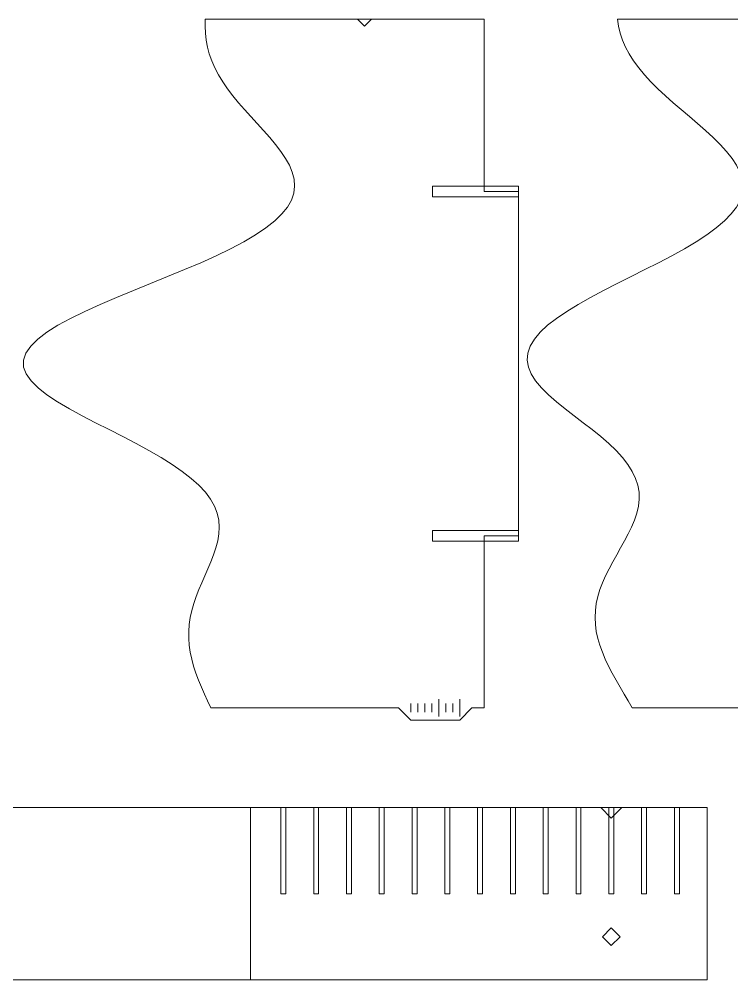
# Model space of a CAD drawing. Header units: centimetres. Extents: x -33.9 to 33.6, y -17.5 to 16.6.
# Drawn here: x -23.8 to -11.31, y -0.37 to 16.47 of the extents above; entities that cross this region are included whole.
import ezdxf

# ---------------------------------------------------------------- set-up
doc = ezdxf.new("R2010")
doc.units = ezdxf.units.CM
doc.header["$MEASUREMENT"] = 0
for name, color, linetype in [('1S', 7, 'Continuous'), ('2C', 7, 'Continuous'), ('3C', 7, 'Continuous'), ('Layer 1', 7, 'Continuous')]:
    doc.layers.add(name, color=color, linetype=linetype)

msp = doc.modelspace()

# ---------------------------------------------------------------- linework, layer by layer
at = {"layer": '1S', "color": 1, "lineweight": 5}
for points in [[(-16.44592, 4.24163), (-16.44592, 4.24163), (-16.44592, 4.54832), (-16.44592, 4.54832)], [(-16.07787, 4.24163), (-16.07787, 4.24163), (-16.07787, 4.54832), (-16.07787, 4.54832)], [(-16.93665, 4.31829), (-16.93665, 4.31829), (-16.93665, 4.47166), (-16.93665, 4.47166)], [(-16.81397, 4.31829), (-16.81397, 4.31829), (-16.81397, 4.47166), (-16.81397, 4.47166)], [(-16.69128, 4.31829), (-16.69128, 4.31829), (-16.69128, 4.47166), (-16.69128, 4.47166)], [(-16.5686, 4.31829), (-16.5686, 4.31829), (-16.5686, 4.47166), (-16.5686, 4.47166)], [(-16.32324, 4.31829), (-16.32324, 4.31829), (-16.32324, 4.47166), (-16.32324, 4.47166)], [(-16.20056, 4.31829), (-16.20056, 4.31829), (-16.20056, 4.47166), (-16.20056, 4.47166)]]:
    msp.add_open_spline(points, degree=3, dxfattribs=at)
at = {"layer": '2C', "color": 1, "lineweight": 5}
for points, knots in [([(-17.8692, 16.46997), (-17.8692, 16.46997), (-17.74652, 16.34727), (-17.74652, 16.34727), (-17.74652, 16.34727), (-17.74652, 16.34727), (-17.62384, 16.46997), (-17.62384, 16.46997), (-17.62384, 16.46997), (-17.62384, 16.46997), (-17.8692, 16.46997), (-17.8692, 16.46997)], [0, 0, 0, 0, 0.33333333, 0.33333333, 0.33333333, 0.33333333, 0.66666667, 0.66666667, 0.66666667, 0.66666667, 1, 1, 1, 1]), ([(-15.04474, 13.35843), (-15.04474, 13.35843), (-15.04474, 13.54399), (-15.04474, 13.54399), (-15.04474, 13.54399), (-15.04474, 13.54399), (-16.55411, 13.54399), (-16.55411, 13.54399), (-16.55411, 13.54399), (-16.55411, 13.54399), (-16.55411, 13.35843), (-16.55411, 13.35843), (-16.55411, 13.35843), (-16.55411, 13.35843), (-15.04474, 13.35843), (-15.04474, 13.35843)], [0, 0, 0, 0, 0.25, 0.25, 0.25, 0.25, 0.5, 0.5, 0.5, 0.5, 0.75, 0.75, 0.75, 0.75, 1, 1, 1, 1]), ([(-15.04474, 7.32094), (-15.04474, 7.32094), (-15.04474, 7.5065), (-15.04474, 7.5065), (-15.04474, 7.5065), (-15.04474, 7.5065), (-16.55411, 7.5065), (-16.55411, 7.5065), (-16.55411, 7.5065), (-16.55411, 7.5065), (-16.55411, 7.32094), (-16.55411, 7.32094), (-16.55411, 7.32094), (-16.55411, 7.32094), (-15.04474, 7.32094), (-15.04474, 7.32094)], [0, 0, 0, 0, 0.25, 0.25, 0.25, 0.25, 0.5, 0.5, 0.5, 0.5, 0.75, 0.75, 0.75, 0.75, 1, 1, 1, 1])]:
    msp.add_open_spline(points, degree=3, knots=knots, dxfattribs=at)
at = {"layer": '3C', "color": 1, "lineweight": 5}
for points in [[(-17.15134, 4.39497), (-17.15134, 4.39497), (-16.93665, 4.18027), (-16.93665, 4.18027), (-16.93665, 4.18027), (-16.93665, 4.18027), (-16.07787, 4.18027), (-16.07787, 4.18027), (-16.07787, 4.18027), (-16.07787, 4.18027), (-15.86318, 4.39497), (-15.86318, 4.39497), (-15.86318, 4.39497), (-15.86318, 4.39497), (-15.64849, 4.39497), (-15.64849, 4.39497), (-15.64849, 4.39497), (-15.64849, 4.39497), (-15.64849, 7.41371), (-15.64849, 7.41371), (-15.64849, 7.41371), (-15.64849, 7.41371), (-15.04474, 7.41371), (-15.04474, 7.41371), (-15.04474, 7.41371), (-15.04474, 7.41371), (-15.04474, 13.45121), (-15.04474, 13.45121), (-15.04474, 13.45121), (-15.04474, 13.45121), (-15.64849, 13.45121), (-15.64849, 13.45121), (-15.64849, 13.45121), (-15.64849, 13.45121), (-15.64849, 16.46997), (-15.64849, 16.46997), (-15.64849, 16.46997), (-15.64849, 16.46997), (-20.53833, 16.46997), (-20.53833, 16.46997), (-20.53833, 16.46997), (-20.53833, 16.46997), (-20.54155, 16.348), (-20.54155, 16.348), (-20.54155, 16.348), (-20.54155, 16.348), (-20.53702, 16.22601), (-20.53702, 16.22601), (-20.53702, 16.22601), (-20.53702, 16.22601), (-20.52381, 16.10404), (-20.52381, 16.10404), (-20.52381, 16.10404), (-20.52381, 16.10404), (-20.50115, 15.98208), (-20.50115, 15.98208), (-20.50115, 15.98208), (-20.50115, 15.98208), (-20.46839, 15.86012), (-20.46839, 15.86012), (-20.46839, 15.86012), (-20.46839, 15.86012), (-20.42515, 15.73814), (-20.42515, 15.73814), (-20.42515, 15.73814), (-20.42515, 15.73814), (-20.37126, 15.61617), (-20.37126, 15.61617), (-20.37126, 15.61617), (-20.37126, 15.61617), (-20.3068, 15.4942), (-20.3068, 15.4942), (-20.3068, 15.4942), (-20.3068, 15.4942), (-20.23216, 15.37223), (-20.23216, 15.37223), (-20.23216, 15.37223), (-20.23216, 15.37223), (-20.14798, 15.25026), (-20.14798, 15.25026), (-20.14798, 15.25026), (-20.14798, 15.25026), (-20.05522, 15.12829), (-20.05522, 15.12829), (-20.05522, 15.12829), (-20.05522, 15.12829), (-19.95515, 15.00632), (-19.95515, 15.00632), (-19.95515, 15.00632), (-19.95515, 15.00632), (-19.84934, 14.88435), (-19.84934, 14.88435), (-19.84934, 14.88435), (-19.84934, 14.88435), (-19.73962, 14.76238), (-19.73962, 14.76238), (-19.73962, 14.76238), (-19.73962, 14.76238), (-19.62809, 14.64041), (-19.62809, 14.64041), (-19.62809, 14.64041), (-19.62809, 14.64041), (-19.51711, 14.51844), (-19.51711, 14.51844), (-19.51711, 14.51844), (-19.51711, 14.51844), (-19.40921, 14.39647), (-19.40921, 14.39647), (-19.40921, 14.39647), (-19.40921, 14.39647), (-19.3071, 14.2745), (-19.3071, 14.2745), (-19.3071, 14.2745), (-19.3071, 14.2745), (-19.21358, 14.15253), (-19.21358, 14.15253), (-19.21358, 14.15253), (-19.21358, 14.15253), (-19.13151, 14.03056), (-19.13151, 14.03056), (-19.13151, 14.03056), (-19.13151, 14.03056), (-19.06373, 13.9086), (-19.06373, 13.9086), (-19.06373, 13.9086), (-19.06373, 13.9086), (-19.013, 13.78663), (-19.013, 13.78663), (-19.013, 13.78663), (-19.013, 13.78663), (-18.98197, 13.66466), (-18.98197, 13.66466), (-18.98197, 13.66466), (-18.98197, 13.66466), (-18.97304, 13.54269), (-18.97304, 13.54269), (-18.97304, 13.54269), (-18.97304, 13.54269), (-18.98831, 13.42072), (-18.98831, 13.42072), (-18.98831, 13.42072), (-18.98831, 13.42072), (-19.02958, 13.29875), (-19.02958, 13.29875), (-19.02958, 13.29875), (-19.02958, 13.29875), (-19.09822, 13.17678), (-19.09822, 13.17678), (-19.09822, 13.17678), (-19.09822, 13.17678), (-19.19507, 13.05481), (-19.19507, 13.05481), (-19.19507, 13.05481), (-19.19507, 13.05481), (-19.32053, 12.93284), (-19.32053, 12.93284), (-19.32053, 12.93284), (-19.32053, 12.93284), (-19.47436, 12.81087), (-19.47436, 12.81087), (-19.47436, 12.81087), (-19.47436, 12.81087), (-19.65577, 12.6889), (-19.65577, 12.6889), (-19.65577, 12.6889), (-19.65577, 12.6889), (-19.8633, 12.56693), (-19.8633, 12.56693), (-19.8633, 12.56693), (-19.8633, 12.56693), (-20.0949, 12.44496), (-20.0949, 12.44496), (-20.0949, 12.44496), (-20.0949, 12.44496), (-20.34788, 12.32299), (-20.34788, 12.32299), (-20.34788, 12.32299), (-20.34788, 12.32299), (-20.61894, 12.20102), (-20.61894, 12.20102), (-20.61894, 12.20102), (-20.61894, 12.20102), (-20.90425, 12.07905), (-20.90425, 12.07905), (-20.90425, 12.07905), (-20.90425, 12.07905), (-21.19943, 11.95708), (-21.19943, 11.95708), (-21.19943, 11.95708), (-21.19943, 11.95708), (-21.49986, 11.83511), (-21.49986, 11.83511), (-21.49986, 11.83511), (-21.49986, 11.83511), (-21.80064, 11.71315), (-21.80064, 11.71315), (-21.80064, 11.71315), (-21.80064, 11.71315), (-22.09637, 11.59118), (-22.09637, 11.59118), (-22.09637, 11.59118), (-22.09637, 11.59118), (-22.38175, 11.46921), (-22.38175, 11.46921), (-22.38175, 11.46921), (-22.38175, 11.46921), (-22.65153, 11.34724), (-22.65153, 11.34724), (-22.65153, 11.34724), (-22.65153, 11.34724), (-22.90062, 11.22527), (-22.90062, 11.22527), (-22.90062, 11.22527), (-22.90062, 11.22527), (-23.12425, 11.1033), (-23.12425, 11.1033), (-23.12425, 11.1033), (-23.12425, 11.1033), (-23.31799, 10.98133), (-23.31799, 10.98133), (-23.31799, 10.98133), (-23.31799, 10.98133), (-23.47795, 10.85936), (-23.47795, 10.85936), (-23.47795, 10.85936), (-23.47795, 10.85936), (-23.6008, 10.73739), (-23.6008, 10.73739), (-23.6008, 10.73739), (-23.6008, 10.73739), (-23.6839, 10.61542), (-23.6839, 10.61542), (-23.6839, 10.61542), (-23.6839, 10.61542), (-23.72538, 10.49345), (-23.72538, 10.49345), (-23.72538, 10.49345), (-23.72538, 10.49345), (-23.72413, 10.37148), (-23.72413, 10.37148), (-23.72413, 10.37148), (-23.72413, 10.37148), (-23.67995, 10.24951), (-23.67995, 10.24951), (-23.67995, 10.24951), (-23.67995, 10.24951), (-23.59475, 10.12754), (-23.59475, 10.12754), (-23.59475, 10.12754), (-23.59475, 10.12754), (-23.47179, 10.00557), (-23.47179, 10.00557), (-23.47179, 10.00557), (-23.47179, 10.00557), (-23.3149, 9.8836), (-23.3149, 9.8836), (-23.3149, 9.8836), (-23.3149, 9.8836), (-23.12986, 9.76163), (-23.12986, 9.76163), (-23.12986, 9.76163), (-23.12986, 9.76163), (-22.9226, 9.63967), (-22.9226, 9.63967), (-22.9226, 9.63967), (-22.9226, 9.63967), (-22.69897, 9.5177), (-22.69897, 9.5177), (-22.69897, 9.5177), (-22.69897, 9.5177), (-22.46477, 9.39573), (-22.46477, 9.39573), (-22.46477, 9.39573), (-22.46477, 9.39573), (-22.22554, 9.27376), (-22.22554, 9.27376), (-22.22554, 9.27376), (-22.22554, 9.27376), (-21.98646, 9.15179), (-21.98646, 9.15179), (-21.98646, 9.15179), (-21.98646, 9.15179), (-21.75231, 9.02982), (-21.75231, 9.02982), (-21.75231, 9.02982), (-21.75231, 9.02982), (-21.52736, 8.90785), (-21.52736, 8.90785), (-21.52736, 8.90785), (-21.52736, 8.90785), (-21.31532, 8.78588), (-21.31532, 8.78588), (-21.31532, 8.78588), (-21.31532, 8.78588), (-21.11932, 8.66391), (-21.11932, 8.66391), (-21.11932, 8.66391), (-21.11932, 8.66391), (-20.94185, 8.54194), (-20.94185, 8.54194), (-20.94185, 8.54194), (-20.94185, 8.54194), (-20.78483, 8.41997), (-20.78483, 8.41997), (-20.78483, 8.41997), (-20.78483, 8.41997), (-20.64948, 8.298), (-20.64948, 8.298), (-20.64948, 8.298), (-20.64948, 8.298), (-20.53649, 8.17603), (-20.53649, 8.17603), (-20.53649, 8.17603), (-20.53649, 8.17603), (-20.44594, 8.05406), (-20.44594, 8.05406), (-20.44594, 8.05406), (-20.44594, 8.05406), (-20.37741, 7.93209), (-20.37741, 7.93209), (-20.37741, 7.93209), (-20.37741, 7.93209), (-20.32996, 7.81012), (-20.32996, 7.81012), (-20.32996, 7.81012), (-20.32996, 7.81012), (-20.30229, 7.68815), (-20.30229, 7.68815), (-20.30229, 7.68815), (-20.30229, 7.68815), (-20.29269, 7.56617), (-20.29269, 7.56617), (-20.29269, 7.56617), (-20.29269, 7.56617), (-20.2992, 7.44422), (-20.2992, 7.44422), (-20.2992, 7.44422), (-20.2992, 7.44422), (-20.3196, 7.32225), (-20.3196, 7.32225), (-20.3196, 7.32225), (-20.3196, 7.32225), (-20.35156, 7.20028), (-20.35156, 7.20028), (-20.35156, 7.20028), (-20.35156, 7.20028), (-20.39264, 7.07831), (-20.39264, 7.07831), (-20.39264, 7.07831), (-20.39264, 7.07831), (-20.44038, 6.95634), (-20.44038, 6.95634), (-20.44038, 6.95634), (-20.44038, 6.95634), (-20.49234, 6.83437), (-20.49234, 6.83437), (-20.49234, 6.83437), (-20.49234, 6.83437), (-20.5462, 6.7124), (-20.5462, 6.7124), (-20.5462, 6.7124), (-20.5462, 6.7124), (-20.59978, 6.59042), (-20.59978, 6.59042), (-20.59978, 6.59042), (-20.59978, 6.59042), (-20.65109, 6.46846), (-20.65109, 6.46846), (-20.65109, 6.46846), (-20.65109, 6.46846), (-20.69831, 6.34649), (-20.69831, 6.34649), (-20.69831, 6.34649), (-20.69831, 6.34649), (-20.73992, 6.22452), (-20.73992, 6.22452), (-20.73992, 6.22452), (-20.73992, 6.22452), (-20.77466, 6.10254), (-20.77466, 6.10254), (-20.77466, 6.10254), (-20.77466, 6.10254), (-20.80153, 5.98058), (-20.80153, 5.98058), (-20.80153, 5.98058), (-20.80153, 5.98058), (-20.81981, 5.8586), (-20.81981, 5.8586), (-20.81981, 5.8586), (-20.81981, 5.8586), (-20.82907, 5.73664), (-20.82907, 5.73664), (-20.82907, 5.73664), (-20.82907, 5.73664), (-20.82916, 5.61466), (-20.82916, 5.61466), (-20.82916, 5.61466), (-20.82916, 5.61466), (-20.82016, 5.49269), (-20.82016, 5.49269), (-20.82016, 5.49269), (-20.82016, 5.49269), (-20.80243, 5.37072), (-20.80243, 5.37072), (-20.80243, 5.37072), (-20.80243, 5.37072), (-20.77651, 5.24877), (-20.77651, 5.24877), (-20.77651, 5.24877), (-20.77651, 5.24877), (-20.74314, 5.1268), (-20.74314, 5.1268), (-20.74314, 5.1268), (-20.74314, 5.1268), (-20.70321, 5.00481), (-20.70321, 5.00481), (-20.70321, 5.00481), (-20.70321, 5.00481), (-20.65775, 4.88285), (-20.65775, 4.88285), (-20.65775, 4.88285), (-20.65775, 4.88285), (-20.60787, 4.76089), (-20.60787, 4.76089), (-20.60787, 4.76089), (-20.60787, 4.76089), (-20.55474, 4.63891), (-20.55474, 4.63891), (-20.55474, 4.63891), (-20.55474, 4.63891), (-20.49957, 4.51694), (-20.49957, 4.51694), (-20.49957, 4.51694), (-20.49957, 4.51694), (-20.44356, 4.39497), (-20.44356, 4.39497), (-20.44356, 4.39497), (-20.44356, 4.39497), (-17.15134, 4.39497), (-17.15134, 4.39497)], [(-9.63275, 4.39497), (-9.63275, 4.39497), (-9.41806, 4.18027), (-9.41806, 4.18027), (-9.41806, 4.18027), (-9.41806, 4.18027), (-8.55928, 4.18027), (-8.55928, 4.18027), (-8.55928, 4.18027), (-8.55928, 4.18027), (-8.34459, 4.39497), (-8.34459, 4.39497), (-8.34459, 4.39497), (-8.34459, 4.39497), (-8.1299, 4.39497), (-8.1299, 4.39497), (-8.1299, 4.39497), (-8.1299, 4.39497), (-8.1299, 7.41371), (-8.1299, 7.41371), (-8.1299, 7.41371), (-8.1299, 7.41371), (-7.52615, 7.41371), (-7.52615, 7.41371), (-7.52615, 7.41371), (-7.52615, 7.41371), (-7.52615, 13.45121), (-7.52615, 13.45121), (-7.52615, 13.45121), (-7.52615, 13.45121), (-8.1299, 13.45121), (-8.1299, 13.45121), (-8.1299, 13.45121), (-8.1299, 13.45121), (-8.1299, 16.46997), (-8.1299, 16.46997), (-8.1299, 16.46997), (-8.1299, 16.46997), (-13.30997, 16.46997), (-13.30997, 16.46997), (-13.30997, 16.46997), (-13.30997, 16.46997), (-13.29296, 16.348), (-13.29296, 16.348), (-13.29296, 16.348), (-13.29296, 16.348), (-13.2647, 16.22601), (-13.2647, 16.22601), (-13.2647, 16.22601), (-13.2647, 16.22601), (-13.2245, 16.10404), (-13.2245, 16.10404), (-13.2245, 16.10404), (-13.2245, 16.10404), (-13.17189, 15.98208), (-13.17189, 15.98208), (-13.17189, 15.98208), (-13.17189, 15.98208), (-13.10663, 15.86012), (-13.10663, 15.86012), (-13.10663, 15.86012), (-13.10663, 15.86012), (-13.0287, 15.73814), (-13.0287, 15.73814), (-13.0287, 15.73814), (-13.0287, 15.73814), (-12.93842, 15.61617), (-12.93842, 15.61617), (-12.93842, 15.61617), (-12.93842, 15.61617), (-12.83639, 15.4942), (-12.83639, 15.4942), (-12.83639, 15.4942), (-12.83639, 15.4942), (-12.72353, 15.37223), (-12.72353, 15.37223), (-12.72353, 15.37223), (-12.72353, 15.37223), (-12.60101, 15.25026), (-12.60101, 15.25026), (-12.60101, 15.25026), (-12.60101, 15.25026), (-12.4704, 15.12829), (-12.4704, 15.12829), (-12.4704, 15.12829), (-12.4704, 15.12829), (-12.33347, 15.00632), (-12.33347, 15.00632), (-12.33347, 15.00632), (-12.33347, 15.00632), (-12.19232, 14.88435), (-12.19232, 14.88435), (-12.19232, 14.88435), (-12.19232, 14.88435), (-12.04929, 14.76238), (-12.04929, 14.76238), (-12.04929, 14.76238), (-12.04929, 14.76238), (-11.90689, 14.64041), (-11.90689, 14.64041), (-11.90689, 14.64041), (-11.90689, 14.64041), (-11.76785, 14.51844), (-11.76785, 14.51844), (-11.76785, 14.51844), (-11.76785, 14.51844), (-11.63498, 14.39647), (-11.63498, 14.39647), (-11.63498, 14.39647), (-11.63498, 14.39647), (-11.51114, 14.2745), (-11.51114, 14.2745), (-11.51114, 14.2745), (-11.51114, 14.2745), (-11.39924, 14.15253), (-11.39924, 14.15253), (-11.39924, 14.15253), (-11.39924, 14.15253), (-11.30208, 14.03056), (-11.30208, 14.03056), (-11.30208, 14.03056), (-11.30208, 14.03056), (-11.22235, 13.9086), (-11.22235, 13.9086), (-11.22235, 13.9086), (-11.22235, 13.9086), (-11.16253, 13.78663), (-11.16253, 13.78663), (-11.16253, 13.78663), (-11.16253, 13.78663), (-11.12486, 13.66466), (-11.12486, 13.66466), (-11.12486, 13.66466), (-11.12486, 13.66466), (-11.11119, 13.54269), (-11.11119, 13.54269), (-11.11119, 13.54269), (-11.11119, 13.54269), (-11.12302, 13.42072), (-11.12302, 13.42072), (-11.12302, 13.42072), (-11.12302, 13.42072), (-11.16109, 13.29875), (-11.16109, 13.29875), (-11.16109, 13.29875), (-11.16109, 13.29875), (-11.22578, 13.17678), (-11.22578, 13.17678), (-11.22578, 13.17678), (-11.22578, 13.17678), (-11.31736, 13.05481), (-11.31736, 13.05481), (-11.31736, 13.05481), (-11.31736, 13.05481), (-11.43514, 12.93284), (-11.43514, 12.93284), (-11.43514, 12.93284), (-11.43514, 12.93284), (-11.57792, 12.81087), (-11.57792, 12.81087), (-11.57792, 12.81087), (-11.57792, 12.81087), (-11.74395, 12.6889), (-11.74395, 12.6889), (-11.74395, 12.6889), (-11.74395, 12.6889), (-11.93097, 12.56693), (-11.93097, 12.56693), (-11.93097, 12.56693), (-11.93097, 12.56693), (-12.13628, 12.44496), (-12.13628, 12.44496), (-12.13628, 12.44496), (-12.13628, 12.44496), (-12.35671, 12.32299), (-12.35671, 12.32299), (-12.35671, 12.32299), (-12.35671, 12.32299), (-12.58877, 12.20102), (-12.58877, 12.20102), (-12.58877, 12.20102), (-12.58877, 12.20102), (-12.82863, 12.07905), (-12.82863, 12.07905), (-12.82863, 12.07905), (-12.82863, 12.07905), (-13.07224, 11.95708), (-13.07224, 11.95708), (-13.07224, 11.95708), (-13.07224, 11.95708), (-13.31543, 11.83511), (-13.31543, 11.83511), (-13.31543, 11.83511), (-13.31543, 11.83511), (-13.55396, 11.71315), (-13.55396, 11.71315), (-13.55396, 11.71315), (-13.55396, 11.71315), (-13.78364, 11.59118), (-13.78364, 11.59118), (-13.78364, 11.59118), (-13.78364, 11.59118), (-14.00037, 11.46921), (-14.00037, 11.46921), (-14.00037, 11.46921), (-14.00037, 11.46921), (-14.20033, 11.34724), (-14.20033, 11.34724), (-14.20033, 11.34724), (-14.20033, 11.34724), (-14.37996, 11.22527), (-14.37996, 11.22527), (-14.37996, 11.22527), (-14.37996, 11.22527), (-14.53613, 11.1033), (-14.53613, 11.1033), (-14.53613, 11.1033), (-14.53613, 11.1033), (-14.66614, 10.98133), (-14.66614, 10.98133), (-14.66614, 10.98133), (-14.66614, 10.98133), (-14.76788, 10.85936), (-14.76788, 10.85936), (-14.76788, 10.85936), (-14.76788, 10.85936), (-14.83981, 10.73739), (-14.83981, 10.73739), (-14.83981, 10.73739), (-14.83981, 10.73739), (-14.88105, 10.61542), (-14.88105, 10.61542), (-14.88105, 10.61542), (-14.88105, 10.61542), (-14.89139, 10.49345), (-14.89139, 10.49345), (-14.89139, 10.49345), (-14.89139, 10.49345), (-14.8713, 10.37148), (-14.8713, 10.37148), (-14.8713, 10.37148), (-14.8713, 10.37148), (-14.82199, 10.24951), (-14.82199, 10.24951), (-14.82199, 10.24951), (-14.82199, 10.24951), (-14.74533, 10.12754), (-14.74533, 10.12754), (-14.74533, 10.12754), (-14.74533, 10.12754), (-14.64385, 10.00557), (-14.64385, 10.00557), (-14.64385, 10.00557), (-14.64385, 10.00557), (-14.52124, 9.8836), (-14.52124, 9.8836), (-14.52124, 9.8836), (-14.52124, 9.8836), (-14.382, 9.76163), (-14.382, 9.76163), (-14.382, 9.76163), (-14.382, 9.76163), (-14.23064, 9.63967), (-14.23064, 9.63967), (-14.23064, 9.63967), (-14.23064, 9.63967), (-14.07239, 9.5177), (-14.07239, 9.5177), (-14.07239, 9.5177), (-14.07239, 9.5177), (-13.91218, 9.39573), (-13.91218, 9.39573), (-13.91218, 9.39573), (-13.91218, 9.39573), (-13.75451, 9.27376), (-13.75451, 9.27376), (-13.75451, 9.27376), (-13.75451, 9.27376), (-13.60347, 9.15179), (-13.60347, 9.15179), (-13.60347, 9.15179), (-13.60347, 9.15179), (-13.46254, 9.02982), (-13.46254, 9.02982), (-13.46254, 9.02982), (-13.46254, 9.02982), (-13.33469, 8.90785), (-13.33469, 8.90785), (-13.33469, 8.90785), (-13.33469, 8.90785), (-13.22228, 8.78588), (-13.22228, 8.78588), (-13.22228, 8.78588), (-13.22228, 8.78588), (-13.12705, 8.66391), (-13.12705, 8.66391), (-13.12705, 8.66391), (-13.12705, 8.66391), (-13.05017, 8.54194), (-13.05017, 8.54194), (-13.05017, 8.54194), (-13.05017, 8.54194), (-12.99221, 8.41997), (-12.99221, 8.41997), (-12.99221, 8.41997), (-12.99221, 8.41997), (-12.9532, 8.298), (-12.9532, 8.298), (-12.9532, 8.298), (-12.9532, 8.298), (-12.93268, 8.17603), (-12.93268, 8.17603), (-12.93268, 8.17603), (-12.93268, 8.17603), (-12.92973, 8.05406), (-12.92973, 8.05406), (-12.92973, 8.05406), (-12.92973, 8.05406), (-12.94299, 7.93209), (-12.94299, 7.93209), (-12.94299, 7.93209), (-12.94299, 7.93209), (-12.97082, 7.81012), (-12.97082, 7.81012), (-12.97082, 7.81012), (-12.97082, 7.81012), (-13.01126, 7.68815), (-13.01126, 7.68815), (-13.01126, 7.68815), (-13.01126, 7.68815), (-13.06219, 7.56617), (-13.06219, 7.56617), (-13.06219, 7.56617), (-13.06219, 7.56617), (-13.12131, 7.44422), (-13.12131, 7.44422), (-13.12131, 7.44422), (-13.12131, 7.44422), (-13.18626, 7.32225), (-13.18626, 7.32225), (-13.18626, 7.32225), (-13.18626, 7.32225), (-13.2547, 7.20028), (-13.2547, 7.20028), (-13.2547, 7.20028), (-13.2547, 7.20028), (-13.32429, 7.07831), (-13.32429, 7.07831), (-13.32429, 7.07831), (-13.32429, 7.07831), (-13.39284, 6.95634), (-13.39284, 6.95634), (-13.39284, 6.95634), (-13.39284, 6.95634), (-13.45828, 6.83437), (-13.45828, 6.83437), (-13.45828, 6.83437), (-13.45828, 6.83437), (-13.51872, 6.7124), (-13.51872, 6.7124), (-13.51872, 6.7124), (-13.51872, 6.7124), (-13.57255, 6.59042), (-13.57255, 6.59042), (-13.57255, 6.59042), (-13.57255, 6.59042), (-13.61837, 6.46846), (-13.61837, 6.46846), (-13.61837, 6.46846), (-13.61837, 6.46846), (-13.65503, 6.34649), (-13.65503, 6.34649), (-13.65503, 6.34649), (-13.65503, 6.34649), (-13.68171, 6.22452), (-13.68171, 6.22452), (-13.68171, 6.22452), (-13.68171, 6.22452), (-13.69783, 6.10254), (-13.69783, 6.10254), (-13.69783, 6.10254), (-13.69783, 6.10254), (-13.70312, 5.98058), (-13.70312, 5.98058), (-13.70312, 5.98058), (-13.70312, 5.98058), (-13.69758, 5.8586), (-13.69758, 5.8586), (-13.69758, 5.8586), (-13.69758, 5.8586), (-13.68145, 5.73664), (-13.68145, 5.73664), (-13.68145, 5.73664), (-13.68145, 5.73664), (-13.6552, 5.61466), (-13.6552, 5.61466), (-13.6552, 5.61466), (-13.6552, 5.61466), (-13.61953, 5.49269), (-13.61953, 5.49269), (-13.61953, 5.49269), (-13.61953, 5.49269), (-13.57532, 5.37072), (-13.57532, 5.37072), (-13.57532, 5.37072), (-13.57532, 5.37072), (-13.52359, 5.24877), (-13.52359, 5.24877), (-13.52359, 5.24877), (-13.52359, 5.24877), (-13.4655, 5.1268), (-13.4655, 5.1268), (-13.4655, 5.1268), (-13.4655, 5.1268), (-13.40227, 5.00481), (-13.40227, 5.00481), (-13.40227, 5.00481), (-13.40227, 5.00481), (-13.33522, 4.88285), (-13.33522, 4.88285), (-13.33522, 4.88285), (-13.33522, 4.88285), (-13.26563, 4.76089), (-13.26563, 4.76089), (-13.26563, 4.76089), (-13.26563, 4.76089), (-13.19485, 4.63891), (-13.19485, 4.63891), (-13.19485, 4.63891), (-13.19485, 4.63891), (-13.12411, 4.51694), (-13.12411, 4.51694), (-13.12411, 4.51694), (-13.12411, 4.51694), (-13.05465, 4.39497), (-13.05465, 4.39497), (-13.05465, 4.39497), (-13.05465, 4.39497), (-9.63275, 4.39497), (-9.63275, 4.39497)]]:
    msp.add_open_spline(points, degree=3, knots=[0, 0, 0, 0, 0.00909091, 0.00909091, 0.00909091, 0.00909091, 0.01818182, 0.01818182, 0.01818182, 0.01818182, 0.02727273, 0.02727273, 0.02727273, 0.02727273, 0.03636364, 0.03636364, 0.03636364, 0.03636364, 0.04545455, 0.04545455, 0.04545455, 0.04545455, 0.05454545, 0.05454545, 0.05454545, 0.05454545, 0.06363636, 0.06363636, 0.06363636, 0.06363636, 0.07272727, 0.07272727, 0.07272727, 0.07272727, 0.08181818, 0.08181818, 0.08181818, 0.08181818, 0.09090909, 0.09090909, 0.09090909, 0.09090909, 0.1, 0.1, 0.1, 0.1, 0.10909091, 0.10909091, 0.10909091, 0.10909091, 0.11818182, 0.11818182, 0.11818182, 0.11818182, 0.12727273, 0.12727273, 0.12727273, 0.12727273, 0.13636364, 0.13636364, 0.13636364, 0.13636364, 0.14545455, 0.14545455, 0.14545455, 0.14545455, 0.15454545, 0.15454545, 0.15454545, 0.15454545, 0.16363636, 0.16363636, 0.16363636, 0.16363636, 0.17272727, 0.17272727, 0.17272727, 0.17272727, 0.18181818, 0.18181818, 0.18181818, 0.18181818, 0.19090909, 0.19090909, 0.19090909, 0.19090909, 0.2, 0.2, 0.2, 0.2, 0.20909091, 0.20909091, 0.20909091, 0.20909091, 0.21818182, 0.21818182, 0.21818182, 0.21818182, 0.22727273, 0.22727273, 0.22727273, 0.22727273, 0.23636364, 0.23636364, 0.23636364, 0.23636364, 0.24545455, 0.24545455, 0.24545455, 0.24545455, 0.25454545, 0.25454545, 0.25454545, 0.25454545, 0.26363636, 0.26363636, 0.26363636, 0.26363636, 0.27272727, 0.27272727, 0.27272727, 0.27272727, 0.28181818, 0.28181818, 0.28181818, 0.28181818, 0.29090909, 0.29090909, 0.29090909, 0.29090909, 0.3, 0.3, 0.3, 0.3, 0.30909091, 0.30909091, 0.30909091, 0.30909091, 0.31818182, 0.31818182, 0.31818182, 0.31818182, 0.32727273, 0.32727273, 0.32727273, 0.32727273, 0.33636364, 0.33636364, 0.33636364, 0.33636364, 0.34545455, 0.34545455, 0.34545455, 0.34545455, 0.35454545, 0.35454545, 0.35454545, 0.35454545, 0.36363636, 0.36363636, 0.36363636, 0.36363636, 0.37272727, 0.37272727, 0.37272727, 0.37272727, 0.38181818, 0.38181818, 0.38181818, 0.38181818, 0.39090909, 0.39090909, 0.39090909, 0.39090909, 0.4, 0.4, 0.4, 0.4, 0.40909091, 0.40909091, 0.40909091, 0.40909091, 0.41818182, 0.41818182, 0.41818182, 0.41818182, 0.42727273, 0.42727273, 0.42727273, 0.42727273, 0.43636364, 0.43636364, 0.43636364, 0.43636364, 0.44545455, 0.44545455, 0.44545455, 0.44545455, 0.45454545, 0.45454545, 0.45454545, 0.45454545, 0.46363636, 0.46363636, 0.46363636, 0.46363636, 0.47272727, 0.47272727, 0.47272727, 0.47272727, 0.48181818, 0.48181818, 0.48181818, 0.48181818, 0.49090909, 0.49090909, 0.49090909, 0.49090909, 0.5, 0.5, 0.5, 0.5, 0.50909091, 0.50909091, 0.50909091, 0.50909091, 0.51818182, 0.51818182, 0.51818182, 0.51818182, 0.52727273, 0.52727273, 0.52727273, 0.52727273, 0.53636364, 0.53636364, 0.53636364, 0.53636364, 0.54545455, 0.54545455, 0.54545455, 0.54545455, 0.55454545, 0.55454545, 0.55454545, 0.55454545, 0.56363636, 0.56363636, 0.56363636, 0.56363636, 0.57272727, 0.57272727, 0.57272727, 0.57272727, 0.58181818, 0.58181818, 0.58181818, 0.58181818, 0.59090909, 0.59090909, 0.59090909, 0.59090909, 0.6, 0.6, 0.6, 0.6, 0.60909091, 0.60909091, 0.60909091, 0.60909091, 0.61818182, 0.61818182, 0.61818182, 0.61818182, 0.62727273, 0.62727273, 0.62727273, 0.62727273, 0.63636364, 0.63636364, 0.63636364, 0.63636364, 0.64545455, 0.64545455, 0.64545455, 0.64545455, 0.65454545, 0.65454545, 0.65454545, 0.65454545, 0.66363636, 0.66363636, 0.66363636, 0.66363636, 0.67272727, 0.67272727, 0.67272727, 0.67272727, 0.68181818, 0.68181818, 0.68181818, 0.68181818, 0.69090909, 0.69090909, 0.69090909, 0.69090909, 0.7, 0.7, 0.7, 0.7, 0.70909091, 0.70909091, 0.70909091, 0.70909091, 0.71818182, 0.71818182, 0.71818182, 0.71818182, 0.72727273, 0.72727273, 0.72727273, 0.72727273, 0.73636364, 0.73636364, 0.73636364, 0.73636364, 0.74545455, 0.74545455, 0.74545455, 0.74545455, 0.75454545, 0.75454545, 0.75454545, 0.75454545, 0.76363636, 0.76363636, 0.76363636, 0.76363636, 0.77272727, 0.77272727, 0.77272727, 0.77272727, 0.78181818, 0.78181818, 0.78181818, 0.78181818, 0.79090909, 0.79090909, 0.79090909, 0.79090909, 0.8, 0.8, 0.8, 0.8, 0.80909091, 0.80909091, 0.80909091, 0.80909091, 0.81818182, 0.81818182, 0.81818182, 0.81818182, 0.82727273, 0.82727273, 0.82727273, 0.82727273, 0.83636364, 0.83636364, 0.83636364, 0.83636364, 0.84545455, 0.84545455, 0.84545455, 0.84545455, 0.85454545, 0.85454545, 0.85454545, 0.85454545, 0.86363636, 0.86363636, 0.86363636, 0.86363636, 0.87272727, 0.87272727, 0.87272727, 0.87272727, 0.88181818, 0.88181818, 0.88181818, 0.88181818, 0.89090909, 0.89090909, 0.89090909, 0.89090909, 0.9, 0.9, 0.9, 0.9, 0.90909091, 0.90909091, 0.90909091, 0.90909091, 0.91818182, 0.91818182, 0.91818182, 0.91818182, 0.92727273, 0.92727273, 0.92727273, 0.92727273, 0.93636364, 0.93636364, 0.93636364, 0.93636364, 0.94545455, 0.94545455, 0.94545455, 0.94545455, 0.95454545, 0.95454545, 0.95454545, 0.95454545, 0.96363636, 0.96363636, 0.96363636, 0.96363636, 0.97272727, 0.97272727, 0.97272727, 0.97272727, 0.98181818, 0.98181818, 0.98181818, 0.98181818, 0.99090909, 0.99090909, 0.99090909, 0.99090909, 1, 1, 1, 1], dxfattribs=at)
at = {"layer": 'Layer 1', "color": 1, "lineweight": 5}
for points, knots in [([(-33.78822, -0.37178), (-33.78822, -0.37178), (-11.73738, -0.37178), (-11.73738, -0.37178), (-11.73738, -0.37178), (-11.73738, -0.37178), (-11.73738, 2.64697), (-11.73738, 2.64697), (-11.73738, 2.64697), (-11.73738, 2.64697), (-33.78822, 2.64697), (-33.78822, 2.64697), (-33.78822, 2.64697), (-33.78822, 2.64697), (-33.78822, -0.37178), (-33.78822, -0.37178)], [0, 0, 0, 0, 0.25, 0.25, 0.25, 0.25, 0.5, 0.5, 0.5, 0.5, 0.75, 0.75, 0.75, 0.75, 1, 1, 1, 1]), ([(-19.21237, 1.1376), (-19.21237, 1.1376), (-19.12574, 1.1376), (-19.12574, 1.1376), (-19.12574, 1.1376), (-19.12574, 1.1376), (-19.12574, 2.64697), (-19.12574, 2.64697), (-19.12574, 2.64697), (-19.12574, 2.64697), (-19.21237, 2.64697), (-19.21237, 2.64697), (-19.21237, 2.64697), (-19.21237, 2.64697), (-19.21237, 1.1376), (-19.21237, 1.1376)], [0, 0, 0, 0, 0.25, 0.25, 0.25, 0.25, 0.5, 0.5, 0.5, 0.5, 0.75, 0.75, 0.75, 0.75, 1, 1, 1, 1]), ([(-18.63737, 1.1376), (-18.63737, 1.1376), (-18.55074, 1.1376), (-18.55074, 1.1376), (-18.55074, 1.1376), (-18.55074, 1.1376), (-18.55074, 2.64697), (-18.55074, 2.64697), (-18.55074, 2.64697), (-18.55074, 2.64697), (-18.63737, 2.64697), (-18.63737, 2.64697), (-18.63737, 2.64697), (-18.63737, 2.64697), (-18.63737, 1.1376), (-18.63737, 1.1376)], [0, 0, 0, 0, 0.25, 0.25, 0.25, 0.25, 0.5, 0.5, 0.5, 0.5, 0.75, 0.75, 0.75, 0.75, 1, 1, 1, 1]), ([(-18.06238, 1.1376), (-18.06238, 1.1376), (-17.97574, 1.1376), (-17.97574, 1.1376), (-17.97574, 1.1376), (-17.97574, 1.1376), (-17.97574, 2.64697), (-17.97574, 2.64697), (-17.97574, 2.64697), (-17.97574, 2.64697), (-18.06238, 2.64697), (-18.06238, 2.64697), (-18.06238, 2.64697), (-18.06238, 2.64697), (-18.06238, 1.1376), (-18.06238, 1.1376)], [0, 0, 0, 0, 0.25, 0.25, 0.25, 0.25, 0.5, 0.5, 0.5, 0.5, 0.75, 0.75, 0.75, 0.75, 1, 1, 1, 1]), ([(-17.48738, 1.1376), (-17.48738, 1.1376), (-17.40074, 1.1376), (-17.40074, 1.1376), (-17.40074, 1.1376), (-17.40074, 1.1376), (-17.40074, 2.64697), (-17.40074, 2.64697), (-17.40074, 2.64697), (-17.40074, 2.64697), (-17.48738, 2.64697), (-17.48738, 2.64697), (-17.48738, 2.64697), (-17.48738, 2.64697), (-17.48738, 1.1376), (-17.48738, 1.1376)], [0, 0, 0, 0, 0.25, 0.25, 0.25, 0.25, 0.5, 0.5, 0.5, 0.5, 0.75, 0.75, 0.75, 0.75, 1, 1, 1, 1]), ([(-16.91238, 1.1376), (-16.91238, 1.1376), (-16.82574, 1.1376), (-16.82574, 1.1376), (-16.82574, 1.1376), (-16.82574, 1.1376), (-16.82574, 2.64697), (-16.82574, 2.64697), (-16.82574, 2.64697), (-16.82574, 2.64697), (-16.91238, 2.64697), (-16.91238, 2.64697), (-16.91238, 2.64697), (-16.91238, 2.64697), (-16.91238, 1.1376), (-16.91238, 1.1376)], [0, 0, 0, 0, 0.25, 0.25, 0.25, 0.25, 0.5, 0.5, 0.5, 0.5, 0.75, 0.75, 0.75, 0.75, 1, 1, 1, 1]), ([(-16.33738, 1.1376), (-16.33738, 1.1376), (-16.25074, 1.1376), (-16.25074, 1.1376), (-16.25074, 1.1376), (-16.25074, 1.1376), (-16.25074, 2.64697), (-16.25074, 2.64697), (-16.25074, 2.64697), (-16.25074, 2.64697), (-16.33738, 2.64697), (-16.33738, 2.64697), (-16.33738, 2.64697), (-16.33738, 2.64697), (-16.33738, 1.1376), (-16.33738, 1.1376)], [0, 0, 0, 0, 0.25, 0.25, 0.25, 0.25, 0.5, 0.5, 0.5, 0.5, 0.75, 0.75, 0.75, 0.75, 1, 1, 1, 1]), ([(-15.76238, 1.1376), (-15.76238, 1.1376), (-15.67574, 1.1376), (-15.67574, 1.1376), (-15.67574, 1.1376), (-15.67574, 1.1376), (-15.67574, 2.64697), (-15.67574, 2.64697), (-15.67574, 2.64697), (-15.67574, 2.64697), (-15.76238, 2.64697), (-15.76238, 2.64697), (-15.76238, 2.64697), (-15.76238, 2.64697), (-15.76238, 1.1376), (-15.76238, 1.1376)], [0, 0, 0, 0, 0.25, 0.25, 0.25, 0.25, 0.5, 0.5, 0.5, 0.5, 0.75, 0.75, 0.75, 0.75, 1, 1, 1, 1]), ([(-15.18738, 1.1376), (-15.18738, 1.1376), (-15.10074, 1.1376), (-15.10074, 1.1376), (-15.10074, 1.1376), (-15.10074, 1.1376), (-15.10074, 2.64697), (-15.10074, 2.64697), (-15.10074, 2.64697), (-15.10074, 2.64697), (-15.18738, 2.64697), (-15.18738, 2.64697), (-15.18738, 2.64697), (-15.18738, 2.64697), (-15.18738, 1.1376), (-15.18738, 1.1376)], [0, 0, 0, 0, 0.25, 0.25, 0.25, 0.25, 0.5, 0.5, 0.5, 0.5, 0.75, 0.75, 0.75, 0.75, 1, 1, 1, 1]), ([(-14.61238, 1.1376), (-14.61238, 1.1376), (-14.52574, 1.1376), (-14.52574, 1.1376), (-14.52574, 1.1376), (-14.52574, 1.1376), (-14.52574, 2.64697), (-14.52574, 2.64697), (-14.52574, 2.64697), (-14.52574, 2.64697), (-14.61238, 2.64697), (-14.61238, 2.64697), (-14.61238, 2.64697), (-14.61238, 2.64697), (-14.61238, 1.1376), (-14.61238, 1.1376)], [0, 0, 0, 0, 0.25, 0.25, 0.25, 0.25, 0.5, 0.5, 0.5, 0.5, 0.75, 0.75, 0.75, 0.75, 1, 1, 1, 1]), ([(-14.03738, 1.1376), (-14.03738, 1.1376), (-13.95073, 1.1376), (-13.95073, 1.1376), (-13.95073, 1.1376), (-13.95073, 1.1376), (-13.95073, 2.64697), (-13.95073, 2.64697), (-13.95073, 2.64697), (-13.95073, 2.64697), (-14.03738, 2.64697), (-14.03738, 2.64697), (-14.03738, 2.64697), (-14.03738, 2.64697), (-14.03738, 1.1376), (-14.03738, 1.1376)], [0, 0, 0, 0, 0.25, 0.25, 0.25, 0.25, 0.5, 0.5, 0.5, 0.5, 0.75, 0.75, 0.75, 0.75, 1, 1, 1, 1]), ([(-13.23503, 2.64697), (-13.23503, 2.64697), (-13.41906, 2.46295), (-13.41906, 2.46295), (-13.41906, 2.46295), (-13.41906, 2.46295), (-13.60308, 2.64697), (-13.60308, 2.64697), (-13.60308, 2.64697), (-13.60308, 2.64697), (-13.23503, 2.64697), (-13.23503, 2.64697)], [0, 0, 0, 0, 0.33333333, 0.33333333, 0.33333333, 0.33333333, 0.66666667, 0.66666667, 0.66666667, 0.66666667, 1, 1, 1, 1]), ([(-13.46238, 1.1376), (-13.46238, 1.1376), (-13.37574, 1.1376), (-13.37574, 1.1376), (-13.37574, 1.1376), (-13.37574, 1.1376), (-13.37574, 2.64697), (-13.37574, 2.64697), (-13.37574, 2.64697), (-13.37574, 2.64697), (-13.46238, 2.64697), (-13.46238, 2.64697), (-13.46238, 2.64697), (-13.46238, 2.64697), (-13.46238, 1.1376), (-13.46238, 1.1376)], [0, 0, 0, 0, 0.25, 0.25, 0.25, 0.25, 0.5, 0.5, 0.5, 0.5, 0.75, 0.75, 0.75, 0.75, 1, 1, 1, 1]), ([(-12.88738, 1.1376), (-12.88738, 1.1376), (-12.80073, 1.1376), (-12.80073, 1.1376), (-12.80073, 1.1376), (-12.80073, 1.1376), (-12.80073, 2.64697), (-12.80073, 2.64697), (-12.80073, 2.64697), (-12.80073, 2.64697), (-12.88738, 2.64697), (-12.88738, 2.64697), (-12.88738, 2.64697), (-12.88738, 2.64697), (-12.88738, 1.1376), (-12.88738, 1.1376)], [0, 0, 0, 0, 0.25, 0.25, 0.25, 0.25, 0.5, 0.5, 0.5, 0.5, 0.75, 0.75, 0.75, 0.75, 1, 1, 1, 1]), ([(-12.31238, 1.1376), (-12.31238, 1.1376), (-12.22573, 1.1376), (-12.22573, 1.1376), (-12.22573, 1.1376), (-12.22573, 1.1376), (-12.22573, 2.64697), (-12.22573, 2.64697), (-12.22573, 2.64697), (-12.22573, 2.64697), (-12.31238, 2.64697), (-12.31238, 2.64697), (-12.31238, 2.64697), (-12.31238, 2.64697), (-12.31238, 1.1376), (-12.31238, 1.1376)], [0, 0, 0, 0, 0.25, 0.25, 0.25, 0.25, 0.5, 0.5, 0.5, 0.5, 0.75, 0.75, 0.75, 0.75, 1, 1, 1, 1])]:
    msp.add_open_spline(points, degree=3, knots=knots, dxfattribs=at)
at = {"layer": 'Layer 1', "color": 3, "lineweight": 5}
msp.add_open_spline([(-19.74406, -0.37178), (-19.74406, -0.37178), (-19.74406, 2.64697), (-19.74406, 2.64697)], degree=3, dxfattribs=at)
msp.add_open_spline([(-13.41906, 0.22956), (-13.41906, 0.22956), (-13.2657, 0.38292), (-13.2657, 0.38292), (-13.2657, 0.38292), (-13.2657, 0.38292), (-13.41906, 0.53627), (-13.41906, 0.53627), (-13.41906, 0.53627), (-13.41906, 0.53627), (-13.57241, 0.38292), (-13.57241, 0.38292), (-13.57241, 0.38292), (-13.57241, 0.38292), (-13.41906, 0.22956), (-13.41906, 0.22956)], degree=3, knots=[0, 0, 0, 0, 0.25, 0.25, 0.25, 0.25, 0.5, 0.5, 0.5, 0.5, 0.75, 0.75, 0.75, 0.75, 1, 1, 1, 1], dxfattribs=at)

doc.saveas('drawing.dxf')
